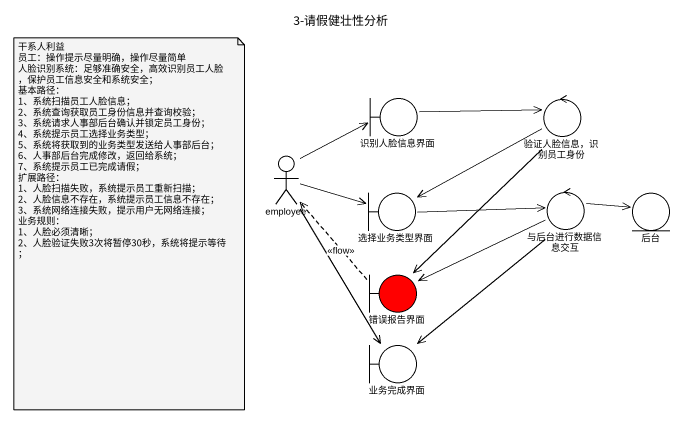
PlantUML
@startuml
title 3-请假健壮性分析
boundary 识别人脸信息界面
control "验证人脸信息，识别员工身份" as 验证人脸信息_识别员工身份
actor employee
boundary 选择业务类型界面
control 与后台进行数据信息交互
entity 后台
boundary 错误报告界面 #FF0000
boundary 业务完成界面
识别人脸信息界面 -right-> 验证人脸信息_识别员工身份
验证人脸信息_识别员工身份 -left-> 选择业务类型界面
验证人脸信息_识别员工身份 --> 错误报告界面
employee -up-> 识别人脸信息界面
employee -right-> 选择业务类型界面
employee --> 业务完成界面
选择业务类型界面 -right-> 与后台进行数据信息交互
与后台进行数据信息交互 -right-> 后台
与后台进行数据信息交互 -left-> 错误报告界面
与后台进行数据信息交互 --> 业务完成界面
错误报告界面 .up.> employee : <<flow>>
note as N1
  干系人利益
  员工：操作提示尽量明确，操作尽量简单
  人脸识别系统：足够准确安全，高效识别员工人脸，保护员工信息安全和系统安全；
  基本路径：
  1、系统扫描员工人脸信息；
  2、系统查询获取员工身份信息并查询校验；
  3、系统请求人事部后台确认并锁定员工身份；
  4、系统提示员工选择业务类型；
  5、系统将获取到的业务类型发送给人事部后台；
  6、人事部后台完成修改，返回给系统；
  7、系统提示员工已完成请假；
  扩展路径：
  1、人脸扫描失败，系统提示员工重新扫描；
  2、人脸信息不存在，系统提示员工信息不存在；
  3、系统网络连接失败，提示用户无网络连接；
  业务规则：
  1、人脸必须清晰；
  2、人脸验证失败3次将暂停30秒，系统将提示等待；
end note
@enduml
